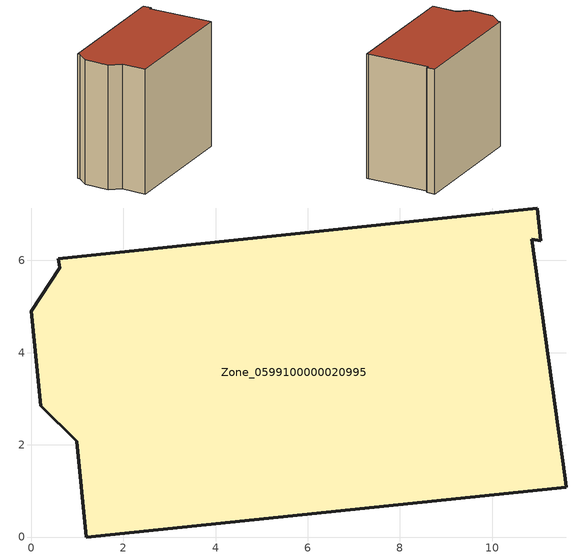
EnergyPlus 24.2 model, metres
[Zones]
Zone_0599100000020995
 floor ground (C_G): 0.21,2.85 0,4.9 0.62,5.84 0.59,6.04 10.98,7.14 11.05,6.43 10.86,6.46 11.59,1.26 11.61,1.08 1.19,0 0.99,2.08 z0
 wall outside (C_F): 0,4.9 0.21,2.85 0.99,2.08 1.19,0 11.61,1.08 11.59,1.26 10.86,6.46 11.05,6.43 10.98,7.14 0.59,6.04 0.62,5.84 0,4.9 z0:10.62
 roof outside (C_R): 10.86,6.46 11.05,6.43 10.98,7.14 0.59,6.04 0.62,5.84 0,4.9 0.21,2.85 0.99,2.08 1.19,0 11.61,1.08 11.59,1.26 z10.62
[BUILDING]
Pand.0599100000020995: North Axis=0; Terrain=City; Loads Convergence Tolerance Value=0.04; Temperature Convergence Tolerance Value=0.4; Solar Distribution=FullExterior; Maximum Number of Warmup Days=25; Minimum Number of Warmup Days=1
[Site:Location]
Rotterdam.The.Hague.AP_ZH_NLD Design_Conditions: Latitude=51.96; Longitude=4.45; Time Zone=1; Elevation=-4.5
[SITE:GROUNDTEMPERATURE:BUILDINGSURFACE]
18, 18, 18, 18, 18, 18, 18, 18, 18, 18, 18, 18
[MATERIAL] Thermal Absorptance=0.9; Solar Absorptance=0.7; Visible Absorptance=0.7
Name | Roughness | Thickness | Conductivity | Density | Specific Heat
G.TI.1946 | MediumSmooth | 0.15 | 1 | 540 | 1210
F.TI.1946 | Rough | 0.3 | 0.857143 | 1920 | 840
R.TI.1946 | MediumRough | 0.2 | 0.1 | 1500 | 1000
[CONSTRUCTION]
C_G: G.TI.1946
C_F: F.TI.1946
C_R: R.TI.1946
[ZONE]
Zone_0599100000020995: Type=1; Multiplier=1; Ceiling Height=Autocalculate; Volume=Autocalculate; Floor Area=autocalculate; Part of Total Floor Area=Yes
[ZONEINFILTRATION:DESIGNFLOWRATE]
Infil_Zone_0599100000020995: Zone or ZoneList or Space or SpaceList=Zone_0599100000020995; Schedule=AlwaysOn; Design Flow Rate Calculation Method=Flow/Area; Flow Rate per Floor Area=0.003; Constant Term Coefficient=1; Temperature Term Coefficient=0; Velocity Term Coefficient=0; Velocity Squared Term Coefficient=0
[HVACTEMPLATE:ZONE:IDEALLOADSAIRSYSTEM]
Zone_0599100000020995: Maximum Heating Supply Air Temperature=50; Minimum Cooling Supply Air Temperature=13; Maximum Heating Supply Air Humidity Ratio=0.0156; Minimum Cooling Supply Air Humidity Ratio=0.0077; Heating Limit=NoLimit; Cooling Limit=NoLimit; Dehumidification Control Type=ConstantSensibleHeatRatio; Cooling Sensible Heat Ratio=0.7; Dehumidification Setpoint=60; Humidification Control Type=None; Humidification Setpoint=30; Outdoor Air Method=None; Outdoor Air Flow Rate per Person=0.00944; Outdoor Air Flow Rate per Zone Floor Area=0; Outdoor Air Flow Rate per Zone=0; Demand Controlled Ventilation Type=None; Outdoor Air Economizer Type=NoEconomizer; Heat Recovery Type=None; Sensible Heat Recovery Effectiveness=0.7; Latent Heat Recovery Effectiveness=0.65
[ZONECONTROL:THERMOSTAT]
ThermostatControl_Zone_0599100000020995: Zone or ZoneList=Zone_0599100000020995; Control Type Schedule=DualSetpointControlType; Control 1=Thermostat_Zone_0599100000020995; Temperature Difference Between Cutout And Setpoint=0
[THERMOSTATSETPOINT:DUALSETPOINT]
Thermostat_Zone_0599100000020995: Heating Setpoint Temperature Schedule=HeatingSetpoint_Zone_0599100000020995; Cooling Setpoint Temperature Schedule=CoolingSetpoint_Zone_0599100000020995
[SCHEDULE:COMPACT]
HeatingSetpoint_Zone_0599100000020995: Through: 12/31, For: AllDays, Until: 24:00, 21
CoolingSetpoint_Zone_0599100000020995: Through: 12/31, For: AllDays, Until: 24:00, 24
DualSetpointControlType: Through: 12/31, For: AllDays, Until: 24:00, 4
AlwaysOn: Through: 12/31, For: AllDays, Until: 24:00, 1
